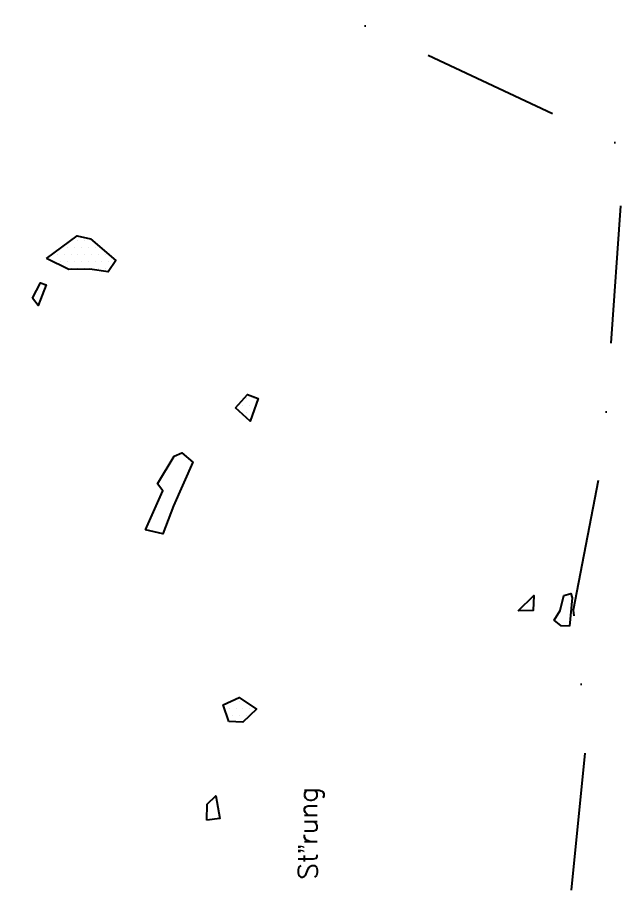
# Model space of a CAD drawing. Header units: metres. Extents: x -1500 to -958, y -1228 to -671.
# Drawn here: x -1068.5 to -958.2, y -1049 to -889.5 of the extents above; entities that cross this region are included whole.
import ezdxf

# ---------------------------------------------------------------- set-up
doc = ezdxf.new("R2010")
doc.units = ezdxf.units.M
doc.header["$LTSCALE"] = 25
doc.header["$MEASUREMENT"] = 0
doc.linetypes.add('STRICHPUNKTX2', pattern=[2, 1, -0.5, 0, -0.5])
doc.layers.get('0').update_dxf_attribs({"linetype": 'CONTINUOUS'})
for name, color, linetype in [('BEFUNDSCHRAFF', 1, 'CONTINUOUS'), ('GRABUNGSGRENZE', 3, 'STRICHPUNKTX2'), ('STEINE', 4, 'CONTINUOUS'), ('STEINESCHRAFF', 4, 'CONTINUOUS')]:
    doc.layers.add(name, color=color, linetype=linetype)
doc.styles.get("Standard").update_dxf_attribs({"font": 'txt.shx'})

# ---------------------------------------------------------------- blocks, each defined once
blk = doc.blocks.new('*X10')
at = {"color": 0}
for p, q in [((-1058.75, -930), (-1058.75, -930)), ((-1057.5, -930), (-1057.5, -930)), ((-1056.25, -930), (-1056.25, -930)), ((-1055, -930), (-1055, -930)), ((-1061.25, -932.5), (-1061.25, -932.5)), ((-1060, -932.5), (-1060, -932.5)), ((-1059.375, -931.25), (-1059.375, -931.25)), ((-1058.75, -932.5), (-1058.75, -932.5)), ((-1058.125, -931.25), (-1058.125, -931.25)), ((-1057.5, -932.5), (-1057.5, -932.5)), ((-1056.875, -931.25), (-1056.875, -931.25)), ((-1056.25, -932.5), (-1056.25, -932.5)), ((-1055.625, -931.25), (-1055.625, -931.25)), ((-1055, -932.5), (-1055, -932.5)), ((-1054.375, -931.25), (-1054.375, -931.25)), ((-1053.75, -932.5), (-1053.75, -932.5)), ((-1052.5, -932.5), (-1052.5, -932.5)), ((-1061.875, -933.75), (-1061.875, -933.75)), ((-1060.625, -933.75), (-1060.625, -933.75)), ((-1059.375, -933.75), (-1059.375, -933.75)), ((-1058.125, -933.75), (-1058.125, -933.75)), ((-1056.875, -933.75), (-1056.875, -933.75)), ((-1055.625, -933.75), (-1055.625, -933.75)), ((-1054.375, -933.75), (-1054.375, -933.75)), ((-1053.125, -933.75), (-1053.125, -933.75)), ((-1051.875, -933.75), (-1051.875, -933.75)), ((-1058.75, -935), (-1058.75, -935)), ((-1057.5, -935), (-1057.5, -935)), ((-1056.25, -935), (-1056.25, -935)), ((-1055, -935), (-1055, -935)), ((-1053.75, -935), (-1053.75, -935)), ((-1052.5, -935), (-1052.5, -935)), ((-1026.875, -958.75), (-1026.875, -958.75)), ((-1025.625, -958.75), (-1025.625, -958.75)), ((-1027.5, -960), (-1027.5, -960)), ((-1026.875, -961.25), (-1026.875, -961.25)), ((-1026.25, -960), (-1026.25, -960)), ((-1026.25, -962.5), (-1026.25, -962.5))]:
    blk.add_line(p, q, dxfattribs=at)
blk = doc.blocks.new('*X11')
at = {"color": 0}
for p, q in [((-1029.375, -1013.75), (-1029.375, -1013.75)), ((-1028.125, -1013.75), (-1028.125, -1013.75)), ((-1030, -1015), (-1030, -1015)), ((-1028.75, -1015), (-1028.75, -1015)), ((-1027.5, -1015), (-1027.5, -1015)), ((-1026.25, -1015), (-1026.25, -1015)), ((-1029.375, -1016.25), (-1029.375, -1016.25)), ((-1028.125, -1016.25), (-1028.125, -1016.25)), ((-1026.875, -1016.25), (-1026.875, -1016.25))]:
    blk.add_line(p, q, dxfattribs=at)

msp = doc.modelspace()

# ---------------------------------------------------------------- linework, layer by layer
at = {"layer": 'GRABUNGSGRENZE', "flags": 128}
msp.add_lwpolyline([(-1220.77, -790.19), (-958.18, -913.04), (-962.05, -968.94), (-967.48, -997.14), (-965.03, -1019.9), (-967.86, -1048.04), (-965.9, -1079.62), (-965.22, -1160.86), (-969.27, -1228.22), (-1079, -1176.43), (-1251.24, -1096.23)], dxfattribs=at)
at = {"layer": 'STEINE'}
for points in [[(-1063.21, -933.28), (-1057.65, -929.14), (-1055.21, -929.68), (-1050.58, -933.63), (-1051.99, -935.7), (-1055.35, -935.24), (-1059.12, -935.28), (-1063.21, -933.28)], [(-1065.77, -940.48), (-1064.3, -937.7), (-1063.24, -938.07), (-1064.72, -941.82), (-1065.77, -940.48)], [(-1028.83, -960.41), (-1026.7, -957.95), (-1024.72, -958.69), (-1026.21, -962.8), (-1028.83, -960.41)], [(-1045.22, -982.58), (-1042.06, -975.45), (-1043.06, -974.21), (-1040.02, -969.16), (-1038.59, -968.57), (-1036.62, -970.28), (-1040.11, -978.18), (-1042.08, -983.29), (-1045.22, -982.58)], [(-977.52, -997.29), (-974.67, -994.48), (-974.77, -997.23), (-977.52, -997.29)], [(-968.19, -1000.03), (-969.66, -1000.01), (-970.92, -998.97), (-969.87, -997.2), (-969.22, -994.46), (-967.94, -994.12), (-967.65, -994.89), (-968.19, -1000.03)], [(-1030.07, -1017.37), (-1031.09, -1014.35), (-1028.21, -1013.02), (-1025.04, -1015.15), (-1027.52, -1017.51), (-1030.07, -1017.37)], [(-1034.06, -1035.3), (-1034.02, -1032.39), (-1032.42, -1030.89), (-1031.71, -1034.98), (-1034.06, -1035.3)]]:
    msp.add_lwpolyline(points, dxfattribs=at)

# ---------------------------------------------------------------- block references
at = {"layer": 'STEINESCHRAFF'}
for name in ['*X10', '*X11']:
    msp.add_blockref(name, (0, 0), dxfattribs=at)

# ---------------------------------------------------------------- texts
at = {"layer": 'BEFUNDSCHRAFF'}
msp.add_text('St”rung', height=3.5, rotation=90, dxfattribs=at).set_placement((-1013.99, -1046.09))

doc.saveas('drawing.dxf')
